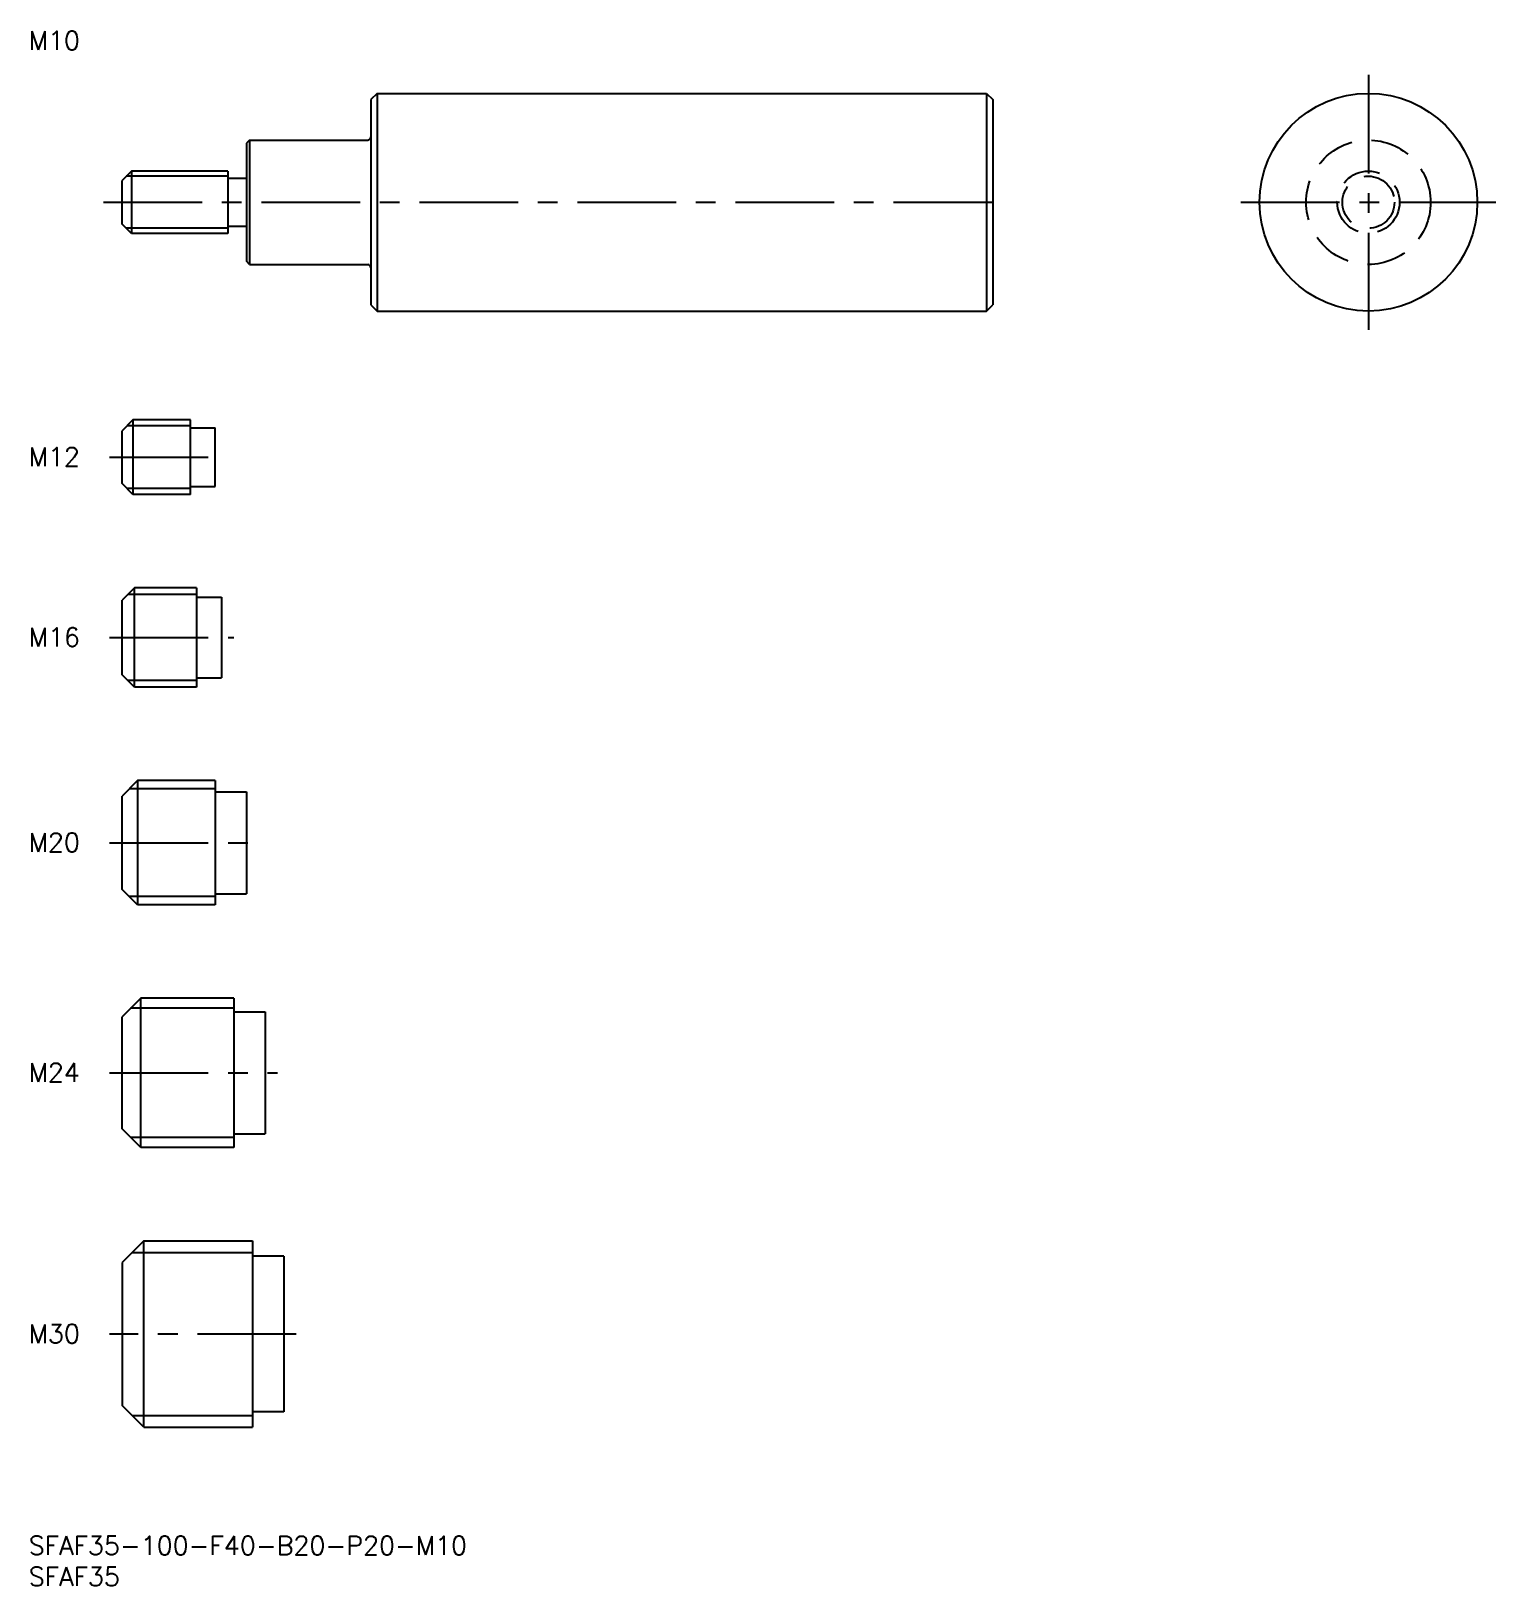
# Model space of a CAD drawing. Extents: x 0 to 236, y -8 to 242.
import ezdxf

# ---------------------------------------------------------------- set-up
doc = ezdxf.new("R2010")
doc.units = 0
doc.header["$LTSCALE"] = 0.5
doc.linetypes.add('CENTER', pattern=[50.8, 31.75, -6.35, 6.35, -6.35])
doc.linetypes.add('DASHED', pattern=[19.05, 12.7, -6.35])
for name, color, linetype in [('MSM_CENTER', 1, 'CENTER'), ('MSM_CONTINUOUS', 7, 'CONTINUOUS'), ('MSM_DASHED', 4, 'DASHED'), ('MSM_NARROW', 5, 'CONTINUOUS'), ('MSM_PART_NUMBER', 7, 'CONTINUOUS')]:
    doc.layers.add(name, color=color, linetype=linetype)
doc.styles.get("Standard").update_dxf_attribs({"font": 'txt.shx', "height": 1, "bigfont": 'bigfont.shx'})

# ---------------------------------------------------------------- blocks, each defined once
blk = doc.blocks.new('*U14')
at = {"layer": 'MSM_PART_NUMBER'}
blk.add_text('SFAF35-100-F40-B20-P20-M10', height=3, dxfattribs=at).set_placement((0, -3))
blk = doc.blocks.new('*U15')
at = {"layer": 'MSM_PART_NUMBER'}
blk.add_text('SFAF35', height=3, dxfattribs=at).set_placement((0, -8))
blk = doc.blocks.new('*U16')
at = {"layer": 'MSM_PART_NUMBER'}
blk.add_text('M30', height=3, dxfattribs=at).set_placement((0, 31.06))
blk = doc.blocks.new('*U17')
at = {"layer": 'MSM_PART_NUMBER'}
blk.add_text('M24', height=3, dxfattribs=at).set_placement((0, 73.06))
blk = doc.blocks.new('*U18')
at = {"layer": 'MSM_PART_NUMBER'}
blk.add_text('M20', height=3, dxfattribs=at).set_placement((0, 110.06))
blk = doc.blocks.new('*U19')
at = {"layer": 'MSM_PART_NUMBER'}
blk.add_text('M16', height=3, dxfattribs=at).set_placement((0, 143.06))
blk = doc.blocks.new('*U20')
at = {"layer": 'MSM_PART_NUMBER'}
blk.add_text('M12', height=3, dxfattribs=at).set_placement((0, 172.06))
blk = doc.blocks.new('*U21')
at = {"layer": 'MSM_PART_NUMBER'}
blk.add_text('M10', height=3, dxfattribs=at).set_placement((0, 239.02))

msp = doc.modelspace()

# ---------------------------------------------------------------- linework, layer by layer
at = {"layer": 'MSM_CENTER'}
for p, q in [((215.37, 235), (215.37, 194)), ((12, 214.5), (158, 214.5)), ((194.87, 214.5), (235.87, 214.5)), ((13, 173.5), (32, 173.5)), ((13, 144.5), (33, 144.5)), ((13, 111.5), (37, 111.5)), ((13, 74.5), (40, 74.5)), ((43, 32.5), (13, 32.5))]:
    msp.add_line(p, q, dxfattribs=at)
at = {"layer": 'MSM_CONTINUOUS'}
for p, q in [((56, 232), (55, 231)), ((55, 231), (55, 198)), ((56, 232), (154, 232)), ((56, 232), (56, 197)), ((154, 232), (154, 197)), ((154, 232), (155, 231)), ((155, 231), (155, 198)), ((35.5, 224.5), (35, 224)), ((35, 224), (35, 205)), ((35.5, 224.5), (54.5, 224.5)), ((35.5, 224.5), (35.5, 204.5)), ((55, 225), (55, 204)), ((16.5, 219.5), (15, 218)), ((15, 211), (15, 218)), ((32, 219.5), (16.5, 219.5)), ((16.5, 219.5), (16.5, 209.5)), ((32, 219.5), (32, 209.5)), ((32, 218.35), (35, 218.35)), ((16.5, 209.5), (15, 211)), ((32, 210.65), (35, 210.65)), ((32, 209.5), (16.5, 209.5)), ((35.5, 204.5), (35, 205)), ((35.5, 204.5), (54.5, 204.5)), ((55, 198), (56, 197)), ((154, 197), (155, 198)), ((56, 197), (154, 197)), ((16.75, 179.5), (15, 177.75)), ((15, 169.25), (15, 177.75)), ((26, 179.5), (16.75, 179.5)), ((16.75, 179.5), (16.75, 167.5)), ((26, 167.5), (26, 179.5)), ((26, 178.2), (30, 178.2)), ((30, 168.8), (30, 178.2)), ((16.75, 167.5), (15, 169.25)), ((26, 168.8), (30, 168.8)), ((26, 167.5), (16.75, 167.5)), ((17, 152.5), (15, 150.5)), ((15, 138.5), (15, 150.5)), ((27, 152.5), (17, 152.5)), ((17, 136.5), (17, 152.5)), ((27, 152.5), (27, 136.5)), ((27, 151), (31, 151)), ((31, 151), (31, 138)), ((17, 136.5), (15, 138.5)), ((27, 138), (31, 138)), ((27, 136.5), (17, 136.5)), ((17.5, 121.5), (15, 119)), ((30, 121.5), (17.5, 121.5)), ((17.5, 121.5), (17.5, 101.5)), ((30, 121.5), (30, 101.5)), ((15, 104), (15, 119)), ((30, 119.7), (35, 119.7)), ((35, 119.7), (35, 103.3)), ((17.5, 101.5), (15, 104)), ((30, 103.3), (35, 103.3)), ((30, 101.5), (17.5, 101.5)), ((18, 86.5), (15, 83.5)), ((33, 86.5), (18, 86.5)), ((18, 62.5), (18, 86.5)), ((33, 86.5), (33, 62.5)), ((15, 65.5), (15, 83.5)), ((33, 84.3), (38, 84.3)), ((38, 84.3), (38, 64.7)), ((18, 62.5), (15, 65.5)), ((33, 64.7), (38, 64.7)), ((33, 62.5), (18, 62.5)), ((18.5, 47.5), (15, 44)), ((18.5, 47.5), (36, 47.5)), ((18.5, 17.5), (18.5, 47.5)), ((36, 47.5), (36, 17.5)), ((15, 44), (15, 21)), ((41, 45), (36, 45)), ((41, 45), (41, 20)), ((18.5, 17.5), (15, 21)), ((41, 20), (36, 20)), ((18.5, 17.5), (36, 17.5))]:
    msp.add_line(p, q, dxfattribs=at)
msp.add_circle((215.37, 214.5), 17.5, dxfattribs=at)
for centre, start, end in [((54.5, 225), 270, 0), ((54.5, 204), 0, 90)]:
    msp.add_arc(centre, 0.5, start, end, dxfattribs=at)
at = {"layer": 'MSM_DASHED'}
for radius in [10, 5, 4.19]:
    msp.add_circle((215.37, 214.5), radius, dxfattribs=at)
at = {"layer": 'MSM_NARROW'}
for p, q in [((32, 218.69), (15.69, 218.69)), ((32, 210.31), (15.69, 210.31)), ((26, 178.55), (15.8, 178.55)), ((26, 168.45), (15.8, 168.45)), ((27, 151.42), (15.92, 151.42)), ((27, 137.58), (15.92, 137.58)), ((30, 120.15), (16.15, 120.15)), ((30, 102.85), (16.15, 102.85)), ((33, 84.88), (16.38, 84.88)), ((33, 64.12), (16.38, 64.12)), ((16.61, 45.61), (36, 45.61)), ((16.61, 19.39), (36, 19.39))]:
    msp.add_line(p, q, dxfattribs=at)

# ---------------------------------------------------------------- block references
at = {"layer": 'MSM_CONTINUOUS'}
for name in ['*U21', '*U20', '*U19', '*U18', '*U17', '*U16', '*U14', '*U15']:
    msp.add_blockref(name, (0, 0), dxfattribs=at)

doc.saveas('drawing.dxf')
